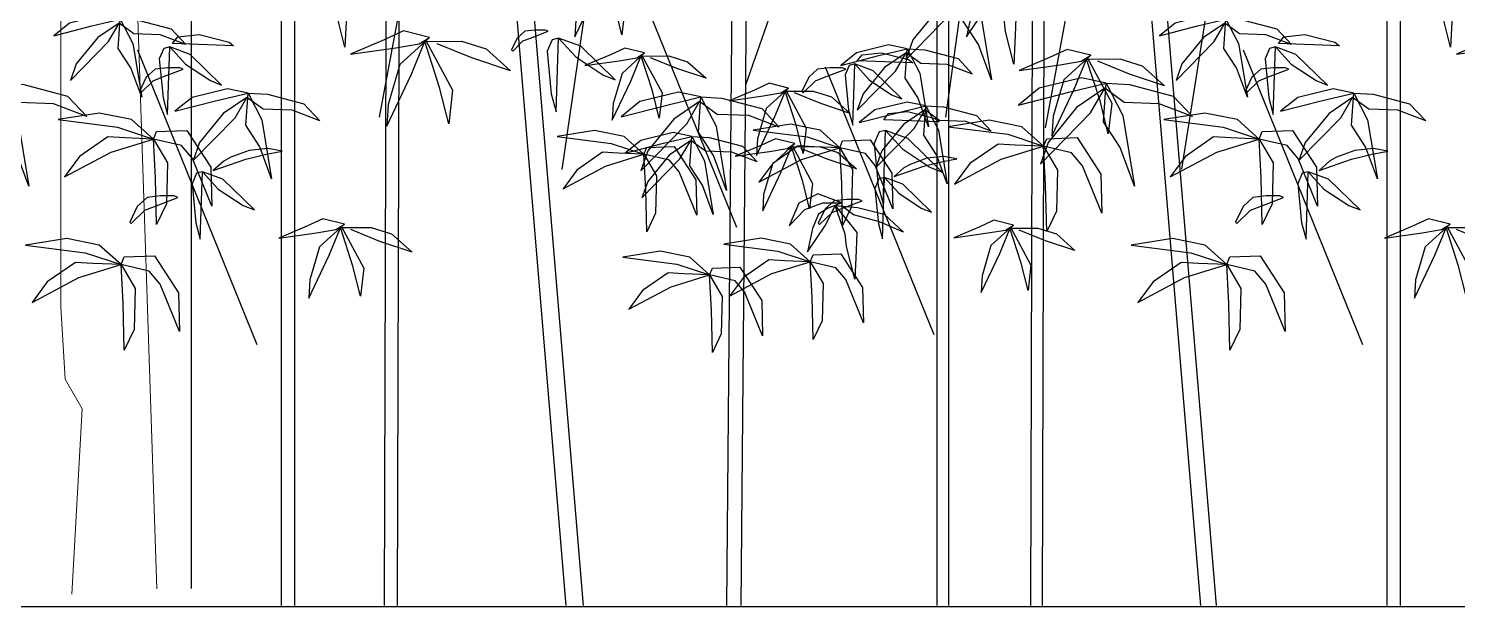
# Model space of a CAD drawing. Extents: x -1568 to -728, y -1287 to -990.
# Drawn here: x -940.31 to -934.2, y -1149.2 to -1146.73 of the extents above; entities that cross this region are included whole.
import ezdxf

# ---------------------------------------------------------------- set-up
doc = ezdxf.new("R2010")
doc.units = 0
doc.header["$LTSCALE"] = 5
doc.layers.get('0').update_dxf_attribs({"linetype": 'CONTINUOUS'})
doc.layers.add('LV', color=3, linetype='CONTINUOUS')
doc.layers.add('绿化', color=3, linetype='CONTINUOUS')
doc.layers.add('标注', color=4, linetype='CONTINUOUS', lineweight=15)

# ---------------------------------------------------------------- blocks, each defined once
blk = doc.blocks.new('shu')
at = {"color": 72}
for p, q in [((-1380.204, -1080.0733), (-1380.204, -1082.2698)), ((-1379.8952, -1080.4545), (-1379.7943, -1083.476)), ((-1380.204, -1082.2698), (-1380.1858, -1082.5784)), ((-1380.1858, -1082.5784), (-1380.1131, -1082.7055)), ((-1380.1131, -1082.7055), (-1380.158, -1083.4987))]:
    blk.add_line(p, q, dxfattribs=at)
at = {"layer": 'LV', "color": 72}
for p, q in [((-1379.6456, -1081.916), (-1379.6456, -1080.0314)), ((-1379.6456, -1083.4757), (-1379.6456, -1081.916))]:
    blk.add_line(p, q, dxfattribs=at)
blk = doc.blocks.new('tree104')
at = {"color": 0}
for points in [[(-6196, 20117), (-6196, 0)], [(-6013, 20117), (-6013, 0)], [(-3877, 19705), (-2234, 0)], [(-3636, 19725), (-1992, 0)], [(-4710, 18968), (-4765, 0)], [(-4527, 18968), (-4582, 0)], [(2928, 17412), (2928, 0)], [(3094, 17412), (3094, 0)], [(5156, 17328), (6601, 0)], [(5375, 17346), (6821, 0)], [(4279, 16367), (4232, 0)], [(4445, 16367), (4398, 0)], [(141, 15880), (0, 0)], [(341, 15878), (200, 0)], [(6340, 6080), (7468, 13227)], [(269, 7255), (2255, 12927)], [(-2284, 6074), (-1339, 12596)], [(3056, 6807), (3630, 10976)], [(-4829, 6807), (-4264, 9834)], [(4441, 6658), (4954, 9410)], [(-5510, 8954), (-5877, 9090), (-6170, 8944), (-6317, 8598), (-6076, 8850), (-5804, 8954), (-5510, 8954), (-5720, 8870), (-5866, 8776), (-5961, 8556), (-6034, 8201), (-5762, 8609), (-5615, 8912), (-5280, 8494), (-5290, 8221), (-5311, 7782), (-5437, 8284), (-5458, 8473), (-5615, 8912), (-5269, 8881), (-4861, 8776)], [(145, 5267), (-1368, 9001)], [(-1658, 8866), (-1930, 8934), (-2134, 8838), (-2488, 8689), (-2012, 8757), (-1767, 8798), (-1658, 8866), (-1971, 8580), (-2094, 8159), (-2107, 7927), (-1849, 8471), (-1699, 8838), (-1413, 8308), (-1454, 7955), (-1549, 8335), (-1706, 8822), (-1318, 8825), (-1060, 8743), (-801, 8512), (-1209, 8648), (-1577, 8798)], [(3331, 8633), (3021, 8698), (2482, 8568), (2221, 8355), (2858, 8519), (3331, 8633), (3544, 8225), (3691, 7327), (3511, 7817), (3299, 8143), (3331, 8633), (3625, 8616), (4180, 8470), (4425, 8209), (4001, 8372), (3560, 8388), (3315, 8568), (2956, 8323), (2597, 7882), (2499, 7605), (3135, 8258), (3315, 8568)], [(3412, 8248), (3345, 7925), (3592, 8296)], [(4030, 8191), (4021, 7944), (4002, 7544), (3888, 8001), (3869, 8172)], [(-8439, 8172), (-8697, 8227), (-9146, 8118), (-9364, 7941), (-8833, 8077), (-8439, 8172), (-8262, 7832), (-8139, 7085), (-8289, 7492), (-8466, 7764), (-8439, 8172), (-8194, 8159), (-7731, 8036), (-7527, 7819), (-7881, 7955), (-8248, 7968), (-8452, 8118), (-8752, 7914), (-9051, 7547), (-9132, 7316), (-8602, 7860), (-8452, 8118)], [(-7708, 7832), (-7634, 7926), (-7341, 7958), (-6922, 7853), (-6859, 7801), (-7708, 7832)], [(-4134, 7918), (-4493, 8008), (-4763, 7882), (-5230, 7684), (-4601, 7774), (-4278, 7828), (-4134, 7918), (-4547, 7541), (-4709, 6984), (-4727, 6679), (-4386, 7397), (-4188, 7882), (-3811, 7182), (-3865, 6715), (-3991, 7218), (-4197, 7861), (-3685, 7864), (-3344, 7756), (-3003, 7451), (-3542, 7631), (-4027, 7828)], [(-2522, 8020), (-2664, 8020), (-2807, 8004), (-2910, 7909), (-2990, 7742), (-2974, 7726), (-2831, 7869), (-2728, 7909), (-2482, 8004), (-2522, 8020)], [(-7747, 7785), (-7831, 7764), (-7894, 7617), (-7841, 7074), (-7779, 6845), (-7747, 7785), (-7528, 7544), (-7183, 7315), (-7026, 7252), (-7465, 7680), (-7747, 7785)], [(-2336, 7908), (-2427, 7885), (-2496, 7725), (-2439, 7133), (-2370, 6882), (-2336, 7908), (-2097, 7646), (-1721, 7395), (-1550, 7327), (-2028, 7794), (-2336, 7908)], [(-1139, 7701), (-1411, 7769), (-1615, 7674), (-1969, 7524), (-1493, 7592), (-1248, 7633), (-1139, 7701), (-1452, 7416), (-1574, 6994), (-1588, 6763), (-1329, 7307), (-1180, 7674), (-894, 7144), (-935, 6790), (-1030, 7171), (-1186, 7658), (-799, 7660), (-540, 7579), (-282, 7348), (-690, 7484), (-1057, 7633)], [(2517, 7759), (2259, 7813), (1810, 7704), (1592, 7528), (2123, 7664), (2517, 7759), (2694, 7419), (2816, 6671), (2667, 7079), (2490, 7351), (2517, 7759), (2762, 7745), (3225, 7623), (3429, 7405), (3075, 7541), (2708, 7555), (2504, 7704), (2204, 7500), (1905, 7133), (1823, 6902), (2354, 7446), (2504, 7704)], [(-6531, 3631), (-8195, 7738)], [(1823, 7590), (1890, 7676), (2157, 7704), (2538, 7609), (2595, 7561), (1823, 7590)], [(5072, 7668), (4745, 7749), (4501, 7635), (4076, 7456), (4647, 7537), (4941, 7586), (5072, 7668), (4696, 7325), (4550, 6819), (4533, 6542), (4843, 7195), (5023, 7635), (5366, 6999), (5317, 6575), (5203, 7031), (5015, 7616), (5480, 7619), (5790, 7521), (6100, 7244), (5611, 7407), (5170, 7586)], [(-7610, 7495), (-7782, 7495), (-7953, 7476), (-8077, 7362), (-8172, 7162), (-8153, 7143), (-7981, 7314), (-7858, 7362), (-7563, 7476), (-7610, 7495)], [(1614, 7495), (1443, 7495), (1271, 7476), (1147, 7362), (1052, 7162), (1071, 7143), (1243, 7314), (1366, 7362), (1662, 7476), (1614, 7495)], [(2893, 3770), (1380, 7504)], [(1787, 7547), (1711, 7528), (1654, 7395), (1702, 6901), (1759, 6692), (1787, 7547), (1987, 7328), (2300, 7119), (2443, 7063), (2044, 7452), (1787, 7547)], [(-10105, 7280), (-10447, 7352), (-11039, 7208), (-11327, 6975), (-10626, 7154), (-10105, 7280), (-9872, 6831), (-9710, 5844), (-9908, 6382), (-10141, 6741), (-10105, 7280), (-9782, 7262), (-9172, 7100), (-8902, 6813), (-9369, 6993), (-9854, 7011), (-10123, 7208), (-10518, 6939), (-10913, 6454), (-11021, 6149), (-10321, 6867), (-10123, 7208)], [(-6659, 7142), (-6944, 7202), (-7437, 7082), (-7677, 6888), (-7093, 7038), (-6659, 7142), (-6465, 6768), (-6330, 5946), (-6495, 6394), (-6689, 6694), (-6659, 7142), (-6390, 7127), (-5881, 6993), (-5657, 6753), (-6046, 6903), (-6450, 6918), (-6674, 7082), (-7003, 6858), (-7333, 6454), (-7422, 6200), (-6839, 6798), (-6674, 7082)], [(867, 7211), (595, 7279), (391, 7184), (37, 7034), (514, 7102), (759, 7143), (867, 7211), (554, 6926), (432, 6504), (418, 6273), (677, 6817), (827, 7184), (1112, 6654), (1071, 6300), (976, 6681), (820, 7168), (1207, 7170), (1466, 7089), (1724, 6858), (1316, 6994), (949, 7143)], [(-356, 7088), (-667, 7153), (-1205, 7023), (-1466, 6810), (-830, 6974), (-356, 7088), (-144, 6680), (3, 5782), (-177, 6272), (-389, 6598), (-356, 7088), (-63, 7071), (493, 6925), (737, 6664), (313, 6827), (-128, 6843), (-373, 7023), (-732, 6778), (-1091, 6337), (-1189, 6060), (-552, 6712), (-373, 7023)], [(2776, 6963), (2518, 7017), (2069, 6908), (1851, 6732), (2382, 6868), (2776, 6963), (2953, 6623), (3076, 5875), (2926, 6283), (2749, 6555), (2776, 6963), (3021, 6949), (3484, 6827), (3688, 6609), (3334, 6745), (2967, 6759), (2763, 6908), (2464, 6704), (2164, 6337), (2083, 6106), (2613, 6650), (2763, 6908)], [(-7977, 6501), (-8279, 6772), (-8731, 6862), (-9304, 6772), (-8475, 6666), (-7977, 6501), (-8369, 6516), (-8611, 6531), (-9003, 6259), (-9214, 5973), (-8565, 6320), (-7977, 6501), (-7932, 6606), (-7510, 6621), (-7178, 6109), (-7163, 5566), (-7434, 6229), (-7585, 6410), (-7977, 6501), (-7781, 6169), (-7796, 5596), (-7932, 5310), (-7947, 5958), (-7977, 6501)], [(2191, 6770), (2258, 6856), (2524, 6884), (2905, 6789), (2962, 6741), (2191, 6770)], [(-10978, 6401), (-11280, 6672), (-11732, 6762), (-12305, 6672), (-11476, 6567), (-10978, 6401), (-11370, 6416), (-11611, 6431), (-12004, 6160), (-12215, 5873), (-11566, 6220), (-10978, 6401), (-10933, 6506), (-10510, 6521), (-10179, 6009), (-10164, 5466), (-10435, 6129), (-10586, 6310), (-10978, 6401), (-10782, 6069), (-10797, 5496), (-10933, 5210), (-10948, 5858), (-10978, 6401)], [(-1150, 6289), (-1424, 6535), (-1835, 6618), (-2356, 6535), (-1602, 6439), (-1150, 6289), (-1506, 6302), (-1725, 6316), (-2082, 6069), (-2274, 5809), (-1684, 6124), (-1150, 6289), (-1108, 6385), (-725, 6398), (-423, 5932), (-409, 5439), (-656, 6042), (-793, 6206), (-1150, 6289), (-971, 5987), (-985, 5466), (-1108, 5206), (-1122, 5795), (-1150, 6289)], [(-482, 6536), (-741, 6591), (-1190, 6482), (-1407, 6305), (-877, 6441), (-482, 6536), (-305, 6196), (-183, 5449), (-333, 5857), (-510, 6128), (-482, 6536), (-237, 6523), (225, 6400), (429, 6183), (75, 6319), (-292, 6332), (-496, 6482), (-795, 6278), (-1095, 5911), (-1176, 5680), (-646, 6224), (-496, 6482)], [(1578, 6379), (1304, 6626), (893, 6708), (372, 6626), (1126, 6530), (1578, 6379), (1222, 6393), (1002, 6407), (646, 6160), (454, 5900), (1044, 6215), (1578, 6379), (1619, 6475), (2003, 6489), (2305, 6023), (2319, 5530), (2072, 6133), (1935, 6297), (1578, 6379), (1757, 6078), (1743, 5557), (1619, 5297), (1606, 5886), (1578, 6379)], [(2217, 6622), (2126, 6599), (2058, 6440), (2115, 5847), (2183, 5597), (2217, 6622), (2457, 6360), (2833, 6109), (3004, 6041), (2525, 6508), (2217, 6622)], [(-6182, 6333), (-6383, 6368), (-6645, 6342), (-6898, 6246), (-6994, 6193), (-7142, 6062), (-6689, 6219), (-6400, 6289), (-6182, 6333)], [(955, 6437), (683, 6505), (479, 6410), (125, 6260), (601, 6328), (846, 6369), (955, 6437), (642, 6152), (519, 5730), (506, 5499), (764, 6043), (914, 6410), (1200, 5880), (1159, 5526), (1064, 5907), (907, 6394), (1295, 6396), (1553, 6315), (1812, 6084), (1404, 6220), (1036, 6369)], [(3210, 6227), (3028, 6259), (2790, 6235), (2559, 6148), (2472, 6100), (2337, 5981), (2750, 6124), (3012, 6187), (3210, 6227)], [(-7292, 6044), (-7376, 6024), (-7438, 5877), (-7386, 5334), (-7323, 5105), (-7292, 6044), (-7073, 5804), (-6728, 5575), (-6571, 5512), (-7010, 5940), (-7292, 6044)], [(2201, 5965), (2125, 5946), (2068, 5813), (2116, 5319), (2173, 5110), (2201, 5965), (2401, 5746), (2714, 5538), (2857, 5481), (2458, 5870), (2201, 5965)], [(-7687, 5709), (-7876, 5709), (-8064, 5688), (-8200, 5562), (-8305, 5342), (-8284, 5322), (-8096, 5510), (-7960, 5562), (-7635, 5688), (-7687, 5709)], [(1608, 5614), (1275, 5738), (1008, 5605), (875, 5291), (1094, 5519), (1342, 5614), (1608, 5614), (1418, 5538), (1284, 5453), (1199, 5253), (1132, 4929), (1380, 5300), (1513, 5576), (1818, 5196), (1808, 4948), (1789, 4548), (1675, 5005), (1656, 5177), (1513, 5576), (1827, 5548), (2198, 5453), (2465, 5205), (2132, 5348), (1770, 5443), (1599, 5576)], [(1842, 5660), (1671, 5660), (1499, 5641), (1375, 5526), (1280, 5327), (1299, 5308), (1471, 5479), (1594, 5526), (1890, 5641), (1842, 5660)], [(-5318, 5314), (-5617, 5389), (-5842, 5285), (-6231, 5120), (-5707, 5195), (-5438, 5240), (-5318, 5314), (-5662, 5000), (-5797, 4537), (-5812, 4282), (-5528, 4881), (-5363, 5285), (-5049, 4701), (-5094, 4312), (-5198, 4731), (-5370, 5267), (-4944, 5270), (-4660, 5180), (-4375, 4926), (-4824, 5075), (-5228, 5240)], [(3996, 5301), (3724, 5369), (3520, 5274), (3166, 5124), (3642, 5192), (3887, 5233), (3996, 5301), (3683, 5016), (3560, 4594), (3547, 4363), (3805, 4907), (3955, 5274), (4241, 4744), (4200, 4390), (4105, 4771), (3948, 5258), (4336, 5260), (4594, 5179), (4853, 4948), (4445, 5084), (4077, 5233)], [(-8427, 4751), (-8729, 5022), (-9181, 5113), (-9755, 5022), (-8925, 4917), (-8427, 4751), (-8820, 4766), (-9061, 4781), (-9453, 4510), (-9664, 4224), (-9016, 4570), (-8427, 4751), (-8382, 4857), (-7960, 4872), (-7628, 4359), (-7613, 3817), (-7884, 4480), (-8035, 4661), (-8427, 4751), (-8231, 4420), (-8246, 3847), (-8382, 3560), (-8397, 4208), (-8427, 4751)], [(1169, 4789), (895, 5036), (484, 5118), (-37, 5036), (717, 4940), (1169, 4789), (813, 4803), (593, 4816), (237, 4570), (45, 4309), (634, 4625), (1169, 4789), (1210, 4885), (1594, 4899), (1896, 4433), (1909, 3939), (1663, 4542), (1526, 4707), (1169, 4789), (1347, 4488), (1334, 3967), (1210, 3706), (1197, 4296), (1169, 4789)], [(-235, 4607), (-509, 4854), (-921, 4936), (-1442, 4854), (-688, 4758), (-235, 4607), (-592, 4621), (-811, 4635), (-1167, 4388), (-1359, 4128), (-770, 4443), (-235, 4607), (-194, 4703), (190, 4717), (492, 4251), (505, 3758), (258, 4361), (121, 4525), (-235, 4607), (-57, 4306), (-71, 3785), (-194, 3525), (-208, 4114), (-235, 4607)]]:
    blk.add_lwpolyline(points, dxfattribs=at)

msp = doc.modelspace()

# ---------------------------------------------------------------- linework, layer by layer
at = {"layer": '绿化'}
msp.add_line((-954.91134, -1149.2024), (-906.95689, -1149.2024), dxfattribs=at)

# ---------------------------------------------------------------- block references
at = {"color": 74, "xscale": 0.0003072000108659267, "yscale": 0.0003072000108659267, "zscale": 0.0003072000000000001}
for p in [(-937.32454, -1149.19817), (-932.59587, -1149.19817)]:
    msp.add_blockref('tree104', p, dxfattribs=at)
at = {"layer": '标注'}
msp.add_blockref('shu', (440.03384, -65.6504), dxfattribs=at)

doc.saveas('drawing.dxf')
